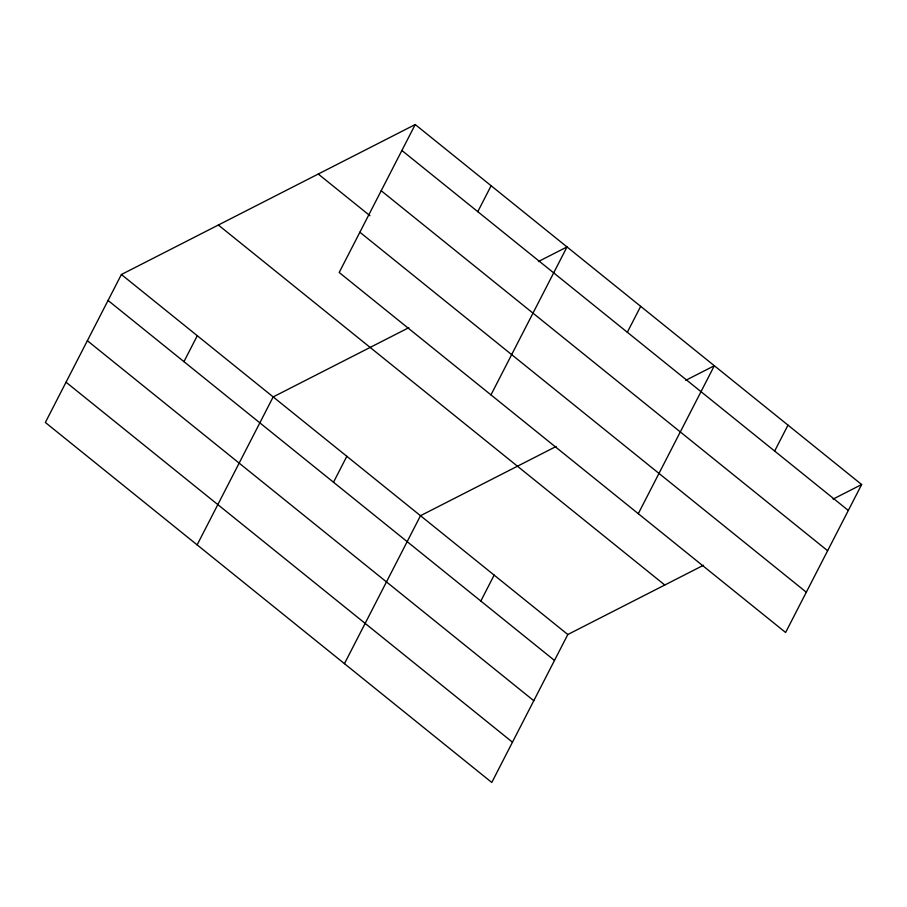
<?xml version="1.0" encoding="UTF-8"?>
<svg xmlns="http://www.w3.org/2000/svg" width="907" height="907" viewBox="0 0 907 907"><rect width="100%" height="100%" fill="white"/><g stroke="black" fill="none" stroke-linecap="round" stroke-linejoin="round"><path stroke-width="1.36" d="M415.225 124.542L339.184 272.485L785.609 632.485L861.65 484.531L415.225 124.542L121.391 274.515L45.35 422.469L491.775 782.458L567.816 634.515L703.492 565.254M183.951 361.655L197.284 335.715M197.136 544.869L273.177 396.915L408.853 327.665M333.504 482.252L346.837 456.312M477.785 211.671L491.118 185.742M344.456 663.663L420.497 515.709L556.172 446.459M490.97 394.885L567.011 246.931L538.418 261.533M480.823 601.046L494.156 575.106M627.338 332.268L640.671 306.339M638.29 513.679L714.331 365.736L685.737 380.328M774.657 451.062L787.99 425.134M833.057 499.122L861.65 484.531M401.892 150.471L848.317 510.46M381.201 190.742L827.626 550.73M318.255 174.031L369.954 215.719M359.875 232.226L806.312 592.214M218.349 225.027L664.786 585.015M121.391 274.515L567.816 634.515M108.058 300.455L554.494 660.443M87.367 340.715L533.792 700.714M66.041 382.21L512.478 742.198"/></g></svg>
